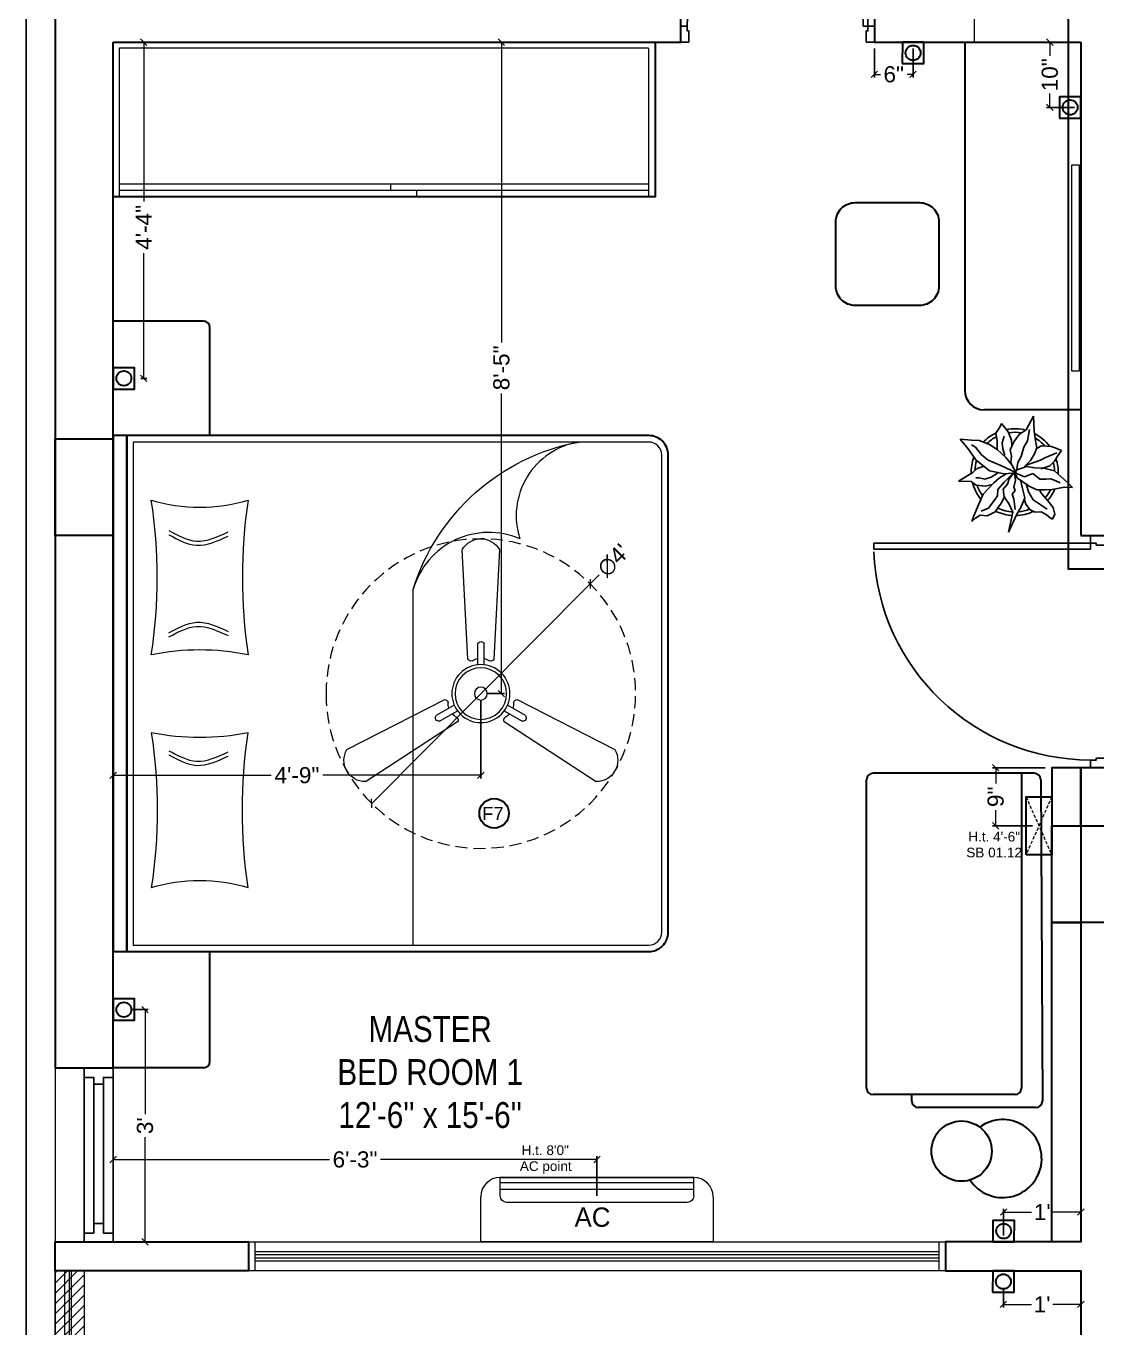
# Model space of a CAD drawing. Header units: millimetres. Extents: x 56222 to 3066687, y -650199 to -121287.
# Drawn here: x 130870.7 to 131036.7, y -182754 to -182552.2 of the extents above; entities that cross this region are included whole.
import ezdxf

# ---------------------------------------------------------------- set-up
doc = ezdxf.new("R2010")
doc.units = ezdxf.units.MM
doc.header["$MEASUREMENT"] = 0
doc.header["$PDMODE"] = 35
for name, pattern in [('ACAD_ISO02W100', [15, 12, -3]), ('DASHED', [0.75, 0.5, -0.25]), ('DASHED2', [0.375, 0.25, -0.125])]:
    doc.linetypes.add(name, pattern=pattern)
doc.layers.get('Defpoints').update_dxf_attribs({"color": 220})
doc.layers.add('AR DOOR', color=40, linetype='Continuous')
doc.layers.add('AR ELE-5', color=134, linetype='Continuous')
for name, color, linetype, lineweight in [('COLUMN', 1, 'Continuous', 30), ('dim05', 1, 'Continuous', 13), ('el', 7, 'Continuous', 20), ('ELEC-wires', 1, 'DASHED2', 13), ('Electrical', 84, 'Continuous', 30), ('ELEVATION ( SPIRAL STAIR )', 250, 'Continuous', 9), ('FIRST FLOOR', 7, 'Continuous', 9), ('FIRST FLOOR ( DW_RAIL )', 7, 'Continuous', 9), ('FIRST FLOOR ( TEXT )', 7, 'Continuous', 9), ('FIRST FLOOR_( D - W & RAILING )', 251, 'Continuous', 9), ('FIRST FLOOR_( PLine )_', 251, 'Continuous', 30), ('FURNITURE', 32, 'Continuous', 9), ('Text', 7, 'Continuous', 15), ('wall', 7, 'Continuous', 30), ('XX~SLAB ( BEAM )~ ( DIM )', 7, 'Continuous', 9)]:
    doc.layers.add(name, color=color, linetype=linetype, lineweight=lineweight)
doc.layers.add('XX~SLAB ( PLINE )', color=251, linetype='Continuous', plot=False)
doc.styles.add('Arial', font='arial.ttf')
doc.styles.add('KATHA', font='swissc.ttf')
doc.styles.get("Standard").update_dxf_attribs({"font": 'arial.ttf', "height": 6})
doc.styles.add('TEXT', font='eurr____.ttf')
doc.dimstyles.new('ISO-25', dxfattribs={"dimtxt": 2.5, "dimasz": 1, "dimexe": 0.5, "dimexo": 1, "dimtad": 0, "dimdec": 1, "dimlunit": 4, "dimtxsty": 'Standard', "dimblk": 'OBLIQUE', "dimcen": 2.5, "dimclrd": 1, "dimclre": 1, "dimclrt": 5, "dimadec": 0, "dimazin": 0, "dimtfac": 1, "dimtdec": 1, "dimtmove": 0, "dimatfit": 3, "dimfxl": 1, "dimlwd": -1, "dimarcsym": 0})

# ---------------------------------------------------------------- blocks, each defined once
blk = doc.blocks.new('*U18')
for points in [[(0, 0), (0, 1120), (-30, 1120), (-30, 0)], [(40, 0), (0, 0), (0, -30), (-10, -30), (-10, -100), (40, -100)], [(-1160, 0), (-1120, 0), (-1120, -30), (-1110, -30), (-1110, -100), (-1160, -100)]]:
    blk.add_lwpolyline(points, close=True)
at = {"layer": 'AR ELE-5', "linetype": 'ByBlock', "ltscale": 15}
blk.add_arc((1.6, -0.7), 1121.6, 92.37301, 179.96526, dxfattribs=at)
blk = doc.blocks.new('ARPLS010')
at = {"linetype": 'ByBlock'}
for p, q in [((0.121, 0.605), (-0.013, 0.459)), ((0.179, 0.666), (0.121, 0.605)), ((0.174, 0.573), (0.179, 0.666)), ((-0.278, 0.467), (-0.295, 0.42)), ((-0.248, 0.54), (-0.278, 0.467)), ((-0.182, 0.493), (-0.248, 0.54)), ((-0.222, 0.484), (-0.164, 0.347)), ((-0.125, 0.459), (-0.182, 0.493)), ((-0.072, 0.404), (-0.125, 0.459)), ((-0.013, 0.459), (-0.044, 0.336)), ((0.091, 0.447), (0.125, 0.522)), ((0.2, 0.432), (0.174, 0.573)), ((0.484, 0.459), (0.409, 0.44)), ((0.542, 0.434), (0.484, 0.459)), ((-0.295, 0.42), (-0.302, 0.309)), ((-0.302, 0.309), (-0.276, 0.258)), ((-0.164, 0.347), (-0.139, 0.295)), ((-0.038, 0.302), (-0.072, 0.404)), ((-0.044, 0.336), (-0.049, 0.232)), ((0.077, 0.412), (0.091, 0.447)), ((0.082, 0.358), (0.077, 0.412)), ((0.08, 0.288), (0.082, 0.358)), ((0.203, 0.352), (0.2, 0.432)), ((0.204, 0.254), (0.203, 0.352)), ((0.252, 0.313), (0.216, 0.287)), ((0.33, 0.38), (0.252, 0.313)), ((0.409, 0.44), (0.33, 0.38)), ((0.425, 0.373), (0.356, 0.269)), ((0.459, 0.303), (0.485, 0.354)), ((0.459, 0.236), (0.459, 0.303)), ((0.485, 0.354), (0.533, 0.42)), ((0.533, 0.42), (0.542, 0.434)), ((-0.469, 0.226), (-0.643, 0.216)), ((-0.643, 0.216), (-0.485, 0.134)), ((-0.359, 0.148), (-0.49, 0.172)), ((-0.362, 0.24), (-0.469, 0.226)), ((-0.278, 0.254), (-0.362, 0.24)), ((-0.21, 0.227), (-0.278, 0.254)), ((-0.132, 0.18), (-0.21, 0.227)), ((-0.139, 0.295), (-0.08, 0.131)), ((-0.063, 0.111), (-0.132, 0.18)), ((-0.049, 0.232), (-0.065, 0.135)), ((0.015, 0.209), (0.08, 0.288)), ((0.056, 0.114), (0.015, 0.209)), ((0.068, 0.032), (0.16, 0.165)), ((0.227, 0.157), (0.132, 0.131)), ((0.16, 0.165), (0.204, 0.254)), ((0.318, 0.213), (0.227, 0.157)), ((0.356, 0.269), (0.318, 0.213)), ((0.368, 0.128), (0.432, 0.176)), ((0.432, 0.176), (0.459, 0.236)), ((-0.485, 0.134), (-0.433, 0.051)), ((-0.433, 0.051), (-0.349, -0.011)), ((-0.287, 0.106), (-0.359, 0.148)), ((-0.18, 0.073), (-0.287, 0.106)), ((-0.111, 0.036), (-0.18, 0.073)), ((-0.013, 0.022), (-0.111, 0.036)), ((-0.084, -0.034), (0.007, 0.018)), ((0.003, 0.011), (-0.076, -0.16)), ((-0.065, 0.135), (-0.024, 0.018)), ((-0.024, 0.018), (0.009, 0.005)), ((0.006, -0.002), (0.068, 0.032)), ((0.007, 0.018), (0.02, -0.121)), ((0.009, 0.005), (0.056, 0.114)), ((0.017, -0.002), (0.091, 0.009)), ((0.088, 0.065), (0.187, 0.091)), ((0.091, 0.009), (0.173, -0.011)), ((0.173, -0.011), (0.212, 0.004)), ((0.187, 0.091), (0.297, 0.116)), ((0.212, 0.004), (0.252, -0.03)), ((0.297, 0.116), (0.408, 0.071)), ((0.309, 0.109), (0.368, 0.128)), ((0.309, -0.01), (0.43, 0.006)), ((0.408, 0.071), (0.482, 0.024)), ((0.482, 0.024), (0.689, -0.072)), ((-0.464, -0.073), (-0.558, -0.152)), ((-0.366, -0.036), (-0.464, -0.073)), ((-0.336, -0.142), (-0.413, -0.121)), ((-0.306, -0.033), (-0.366, -0.036)), ((-0.349, -0.011), (-0.256, -0.05)), ((-0.269, -0.135), (-0.336, -0.142)), ((-0.193, -0.113), (-0.269, -0.135)), ((-0.259, -0.2), (-0.168, -0.1)), ((-0.256, -0.05), (-0.185, -0.038)), ((-0.185, -0.038), (-0.114, -0.046)), ((-0.168, -0.1), (-0.084, -0.034)), ((-0.114, -0.046), (-0.093, -0.036)), ((0.02, -0.121), (-0.017, -0.291)), ((0.01, -0.014), (0.017, -0.002)), ((0.078, -0.064), (0.01, -0.014)), ((0.016, -0.023), (0.116, -0.122)), ((0.07, -0.179), (0.018, -0.1)), ((0.138, -0.083), (0.078, -0.064)), ((0.116, -0.122), (0.201, -0.195)), ((0.197, -0.135), (0.138, -0.083)), ((0.283, -0.123), (0.197, -0.135)), ((0.252, -0.03), (0.309, -0.01)), ((0.277, -0.114), (0.357, -0.156)), ((0.37, -0.064), (0.283, -0.123)), ((0.462, -0.021), (0.37, -0.064)), ((0.689, -0.072), (0.462, -0.021)), ((-0.558, -0.152), (-0.517, -0.172)), ((-0.517, -0.172), (-0.447, -0.216)), ((-0.447, -0.216), (-0.363, -0.202)), ((-0.363, -0.202), (-0.263, -0.2)), ((-0.363, -0.408), (-0.318, -0.29)), ((-0.318, -0.29), (-0.259, -0.2)), ((-0.017, -0.291), (-0.141, -0.446)), ((-0.076, -0.16), (-0.138, -0.304)), ((0.059, -0.27), (0.005, -0.185)), ((0.08, -0.342), (0.059, -0.27)), ((0.121, -0.239), (0.07, -0.179)), ((0.184, -0.299), (0.121, -0.239)), ((0.141, -0.261), (0.16, -0.336)), ((0.252, -0.362), (0.184, -0.299)), ((0.201, -0.195), (0.272, -0.198)), ((0.272, -0.198), (0.311, -0.225)), ((0.311, -0.225), (0.415, -0.304)), ((0.357, -0.156), (0.455, -0.226)), ((0.455, -0.226), (0.503, -0.317)), ((-0.368, -0.496), (-0.363, -0.408)), ((-0.199, -0.38), (-0.287, -0.45)), ((-0.141, -0.446), (-0.269, -0.533)), ((-0.138, -0.304), (-0.199, -0.38)), ((-0.042, -0.432), (-0.071, -0.352)), ((0.002, -0.48), (-0.042, -0.432)), ((0.064, -0.446), (0.066, -0.407)), ((0.066, -0.407), (0.08, -0.342)), ((0.15, -0.445), (0.106, -0.5)), ((0.16, -0.336), (0.15, -0.445)), ((0.376, -0.416), (0.252, -0.362)), ((0.502, -0.472), (0.376, -0.416)), ((0.415, -0.304), (0.447, -0.388)), ((0.503, -0.317), (0.494, -0.398)), ((0.494, -0.398), (0.528, -0.452)), ((-0.382, -0.625), (-0.368, -0.496)), ((-0.269, -0.533), (-0.382, -0.625)), ((-0.287, -0.45), (-0.314, -0.498)), ((0.104, -0.646), (0.002, -0.48)), ((0.106, -0.5), (0.104, -0.646)), ((0.567, -0.494), (0.502, -0.472)), ((0.528, -0.452), (0.567, -0.494))]:
    blk.add_line(p, q, dxfattribs=at)
for radius, start, end in [(0.5, 87.2367, 107.9154), (0.458, 91.6596, 104.0784), (0.5, 49.0791, 67.0324), (0.5, 126.2799, 152.7042), (0.458, 130.7647, 148.9789), (0.458, 49.8461, 63.9764), (0.458, 5.0517, 21.9108), (0.5, 1.3782, 25.7565), (0.5, 164.9216, 191.0302), (0.458, 169.9629, 188.6517), (0.458, 334.5625, 357.1532), (0.5, 333.6991, 357.5577), (0.5, 205.1623, 226.3204), (0.458, 207.232, 224.0819), (0.458, 252.8522, 267.711), (0.5, 283.5324, 308.8712), (0.458, 289.266, 306.1107), (0.5, 249.553, 272.4234)]:
    blk.add_arc((0, 0), radius, start, end, dxfattribs=at)
blk = doc.blocks.new('_Oblique')
at = {"layer": 'wall', "color": 0, "lineweight": -2}
blk.add_line((-0.5, -0.5), (0.5, 0.5), dxfattribs=at)
blk = doc.blocks.new('*D218')
at = {"layer": 'Defpoints', "color": 0, "lineweight": 30, "transparency": 16777216}
for p in [(131002.16, -182554.68), (131008.16, -182554.68), (131008.16, -182559.68)]:
    blk.add_point(p, dxfattribs=at)
at = {"layer": 'dim05', "color": 1, "linetype": 'Continuous', "lineweight": -2, "transparency": 16777216}
for p, q in [((131002.16, -182555.68), (131002.16, -182560.18)), ((131008.16, -182555.68), (131008.16, -182560.18))]:
    blk.add_line(p, q, dxfattribs=at)
at = {"layer": 'dim05', "color": 1, "linetype": 'Continuous', "transparency": 16777216}
for p, q in [((131002.16, -182559.68), (131003.1, -182559.68)), ((131008.16, -182559.68), (131007.23, -182559.68))]:
    blk.add_line(p, q, dxfattribs=at)
at = {"layer": 'dim05', "color": 1, "transparency": 16777216, "rotation": 180}
blk.add_blockref('_Oblique', (131002.16, -182559.68), dxfattribs=at)
at = {"layer": 'dim05', "color": 1, "transparency": 16777216}
blk.add_blockref('_Oblique', (131008.16, -182559.68), dxfattribs=at)
at = {"layer": 'dim05', "color": 5, "lineweight": 25, "transparency": 16777216, "insert": (131005.16, -182559.68), "char_height": 2.5, "attachment_point": 5, "style": 'Arial'}
blk.add_mtext('6"', dxfattribs=at)
blk = doc.blocks.new('fan')
at = {"layer": 'Electrical', "lineweight": 15, "ltscale": 20}
for p, q in [((3300835.29, -509900.78), (3300836.47, -509923.43)), ((3300841.81, -509923.43), (3300842.99, -509900.78)), ((3300838.47, -509924.57), (3300838.47, -509920.25)), ((3300839.81, -509920.28), (3300839.81, -509924.57)), ((3300831.66, -509931.77), (3300811.45, -509942.07)), ((3300829.93, -509935.08), (3300833.64, -509932.93)), ((3300834.31, -509934.09), (3300830.57, -509936.25)), ((3300847.68, -509936.23), (3300843.97, -509934.09)), ((3300844.64, -509932.93), (3300848.38, -509935.09)), ((3300866.83, -509942.07), (3300846.62, -509931.77)), ((3300815.3, -509948.74), (3300834.33, -509936.39)), ((3300843.95, -509936.39), (3300862.98, -509948.74))]:
    blk.add_line(p, q, dxfattribs=at)
at = {"layer": 'Electrical', "linetype": 'DASHED', "lineweight": 15, "ltscale": 5}
blk.add_circle((3300839.14, -509930.53), 32, dxfattribs=at)
at = {"layer": 'Electrical', "lineweight": 15, "ltscale": 20}
for centre, major_axis, start_param, end_param in [((3300839.14, -509902.94), (3.12, 3.12), -0.272136, 1.842967), ((3300839.13, -509920.5), (0.501, 0.501), -0.465536, 1.983618), ((3300837.1, -509923.08), (0.51, 0.51), 2.863014, 4.257784), ((3300839.14, -509926.42), (2.27, -2.27), 2.565057, 2.951308), ((3300839.14, -509926.42), (2.27, 2.27), 0.19032, 0.57657), ((3300841.18, -509923.08), (0.51, -0.51), 5.167028, 6.561799), ((3300839.14, -509930.53), (4.24, -4.24), 3.14161, 9.424795), ((3300839.14, -509930.53), (3.77, -3.77), 1.749190548672175e-05, 6.283202799085073), ((3300839.14, -509930.53), (0.943, 0.943), 1.570814, 7.853999), ((3300831.67, -509932.49), (0.51, -0.51), 0.978238, 2.373008), ((3300835.59, -509932.58), (2.27, -2.27), 3.855511, 4.241762), ((3300842.69, -509932.58), (2.27, 2.27), 5.183051, 5.569301), ((3300846.61, -509932.49), (0.51, -0.51), 2.339416, 3.734186), ((3300830.46, -509935.55), (0.501, -0.501), 3.199655, 5.648809), ((3300835.59, -509932.58), (2.27, -2.27), 4.659452, 5.045703), ((3300833.71, -509936.02), (0.51, 0.51), -1.325776, 0.068994), ((3300844.57, -509936.02), (0.51, -0.51), 3.072633, 4.467404), ((3300842.69, -509932.58), (2.27, 2.27), 4.37911, 4.765361), ((3300847.83, -509935.54), (0.501, 0.501), 3.723254, 6.172408), ((3300815.25, -509944.32), (3.12, -3.12), 3.393055, 5.508159), ((3300863.03, -509944.32), (3.12, -3.12), 5.48745, 7.602554)]:
    blk.add_ellipse(centre, major_axis=major_axis, ratio=1, start_param=start_param, end_param=end_param, dxfattribs=at)
blk = doc.blocks.new('6616')
at = {"color": 242, "linetype": 'DASHED', "true_color": 0xcd2027}
for p, q in [((386784.79, -36915.77), (386775.78, -36911.78)), ((386784.79, -36911.78), (386775.78, -36915.77))]:
    blk.add_line(p, q, dxfattribs=at)
at = {"layer": 'ELEC-wires', "color": 5, "linetype": 'ByBlock', "lineweight": 30, "ltscale": 4}
blk.add_lwpolyline([(386775.78, -36911.78), (386784.79, -36911.78), (386784.79, -36915.77), (386775.78, -36915.77)], close=True, dxfattribs=at)
blk = doc.blocks.new('*D189')
at = {"layer": 'Defpoints', "color": 0, "lineweight": 30, "transparency": 16777216}
for p in [(131020.97, -182667.18), (131029.66, -182667.18), (131027.67, -182676.18)]:
    blk.add_point(p, dxfattribs=at)
at = {"layer": 'dim05', "color": 1, "linetype": 'Continuous', "lineweight": -2, "transparency": 16777216}
for p, q in [((131028.66, -182667.18), (131020.47, -182667.18)), ((131026.67, -182676.18), (131020.47, -182676.18))]:
    blk.add_line(p, q, dxfattribs=at)
at = {"layer": 'dim05', "color": 1, "linetype": 'Continuous', "transparency": 16777216}
for p, q in [((131020.97, -182667.18), (131020.97, -182669.62)), ((131020.97, -182676.18), (131020.97, -182673.74))]:
    blk.add_line(p, q, dxfattribs=at)
at = {"layer": 'dim05', "color": 1, "transparency": 16777216}
for p, rotation in [((131020.97, -182667.18), 90), ((131020.97, -182676.18), 270)]:
    blk.add_blockref('_Oblique', p, dxfattribs=dict(at, rotation=rotation))
at = {"layer": 'dim05', "color": 5, "lineweight": 25, "transparency": 16777216, "insert": (131020.97, -182671.68), "char_height": 2.5, "attachment_point": 5, "rotation": 90, "style": 'Arial'}
blk.add_mtext('9"', dxfattribs=at)
blk = doc.blocks.new('*D194')
at = {"layer": 'Defpoints', "color": 0, "lineweight": 30, "transparency": 16777216}
for p in [(131022.19, -182736.06), (131022.19, -182740.68), (131034.16, -182740.68)]:
    blk.add_point(p, dxfattribs=at)
at = {"layer": 'dim05', "color": 1, "linetype": 'Continuous', "lineweight": -2, "transparency": 16777216}
for p, q in [((131022.19, -182739.68), (131022.19, -182735.56)), ((131034.16, -182739.68), (131034.16, -182735.56))]:
    blk.add_line(p, q, dxfattribs=at)
at = {"layer": 'dim05', "color": 1, "linetype": 'Continuous', "transparency": 16777216}
for p, q in [((131022.19, -182736.06), (131026.52, -182736.06)), ((131034.16, -182736.06), (131029.83, -182736.06))]:
    blk.add_line(p, q, dxfattribs=at)
at = {"layer": 'dim05', "color": 1, "transparency": 16777216, "rotation": 180}
blk.add_blockref('_Oblique', (131022.19, -182736.06), dxfattribs=at)
at = {"layer": 'dim05', "color": 1, "transparency": 16777216}
blk.add_blockref('_Oblique', (131034.16, -182736.06), dxfattribs=at)
at = {"layer": 'dim05', "color": 5, "lineweight": 25, "transparency": 16777216, "insert": (131028.18, -182736.06), "char_height": 2.5, "attachment_point": 5, "style": 'Arial'}
blk.add_mtext("1'", dxfattribs=at)
blk = doc.blocks.new('*D195')
at = {"layer": 'Defpoints', "color": 0, "lineweight": 30, "transparency": 16777216}
for p in [(131022.16, -182746.84), (131034.16, -182747.31), (131034.16, -182750.38)]:
    blk.add_point(p, dxfattribs=at)
at = {"layer": 'dim05', "color": 1, "linetype": 'Continuous', "lineweight": -2, "transparency": 16777216}
for p, q in [((131022.16, -182747.84), (131022.16, -182750.88)), ((131034.16, -182748.31), (131034.16, -182750.88))]:
    blk.add_line(p, q, dxfattribs=at)
at = {"layer": 'dim05', "color": 1, "linetype": 'Continuous', "transparency": 16777216}
for p, q in [((131022.16, -182750.38), (131026.5, -182750.38)), ((131034.16, -182750.38), (131029.82, -182750.38))]:
    blk.add_line(p, q, dxfattribs=at)
at = {"layer": 'dim05', "color": 1, "transparency": 16777216, "rotation": 180}
blk.add_blockref('_Oblique', (131022.16, -182750.38), dxfattribs=at)
at = {"layer": 'dim05', "color": 1, "transparency": 16777216}
blk.add_blockref('_Oblique', (131034.16, -182750.38), dxfattribs=at)
at = {"layer": 'dim05', "color": 5, "lineweight": 25, "transparency": 16777216, "insert": (131028.16, -182750.38), "char_height": 2.5, "attachment_point": 5, "style": 'Arial'}
blk.add_mtext("1'", dxfattribs=at)
blk = doc.blocks.new('*D196')
at = {"layer": 'Defpoints', "color": 0, "lineweight": 30, "transparency": 16777216}
for p in [(130885.83, -182704.68), (130885.83, -182740.68), (130889.11, -182740.68)]:
    blk.add_point(p, dxfattribs=at)
at = {"layer": 'dim05', "color": 1, "linetype": 'Continuous', "lineweight": -2, "transparency": 16777216}
for p, q in [((130886.83, -182704.68), (130889.61, -182704.68)), ((130886.83, -182740.68), (130889.61, -182740.68))]:
    blk.add_line(p, q, dxfattribs=at)
at = {"layer": 'dim05', "color": 1, "linetype": 'Continuous', "transparency": 16777216}
for p, q in [((130889.11, -182704.68), (130889.11, -182720.91)), ((130889.11, -182740.68), (130889.11, -182724.46))]:
    blk.add_line(p, q, dxfattribs=at)
at = {"layer": 'dim05', "color": 1, "transparency": 16777216}
for p, rotation in [((130889.11, -182704.68), 90), ((130889.11, -182740.68), 270)]:
    blk.add_blockref('_Oblique', p, dxfattribs=dict(at, rotation=rotation))
at = {"layer": 'dim05', "color": 5, "lineweight": 25, "transparency": 16777216, "insert": (130889.11, -182722.68), "char_height": 2.5, "attachment_point": 5, "rotation": 90, "style": 'Arial'}
blk.add_mtext("3'", dxfattribs=at)
blk = doc.blocks.new('*D197')
at = {"layer": 'Defpoints', "color": 0, "lineweight": 30, "transparency": 16777216}
for p in [(130887.48, -182554.68), (130888.91, -182554.68), (130887.48, -182606.81)]:
    blk.add_point(p, dxfattribs=at)
at = {"layer": 'dim05', "color": 1, "linetype": 'Continuous', "lineweight": -2, "transparency": 16777216}
for p, q in [((130888.48, -182554.68), (130889.41, -182554.68)), ((130888.48, -182606.81), (130889.41, -182606.81))]:
    blk.add_line(p, q, dxfattribs=at)
at = {"layer": 'dim05', "color": 1, "linetype": 'Continuous', "transparency": 16777216}
for p, q in [((130888.91, -182554.68), (130888.91, -182579.39)), ((130888.91, -182606.81), (130888.91, -182587.39))]:
    blk.add_line(p, q, dxfattribs=at)
at = {"layer": 'dim05', "color": 1, "transparency": 16777216}
for p, rotation in [((130888.91, -182554.68), 90), ((130888.91, -182606.81), 270)]:
    blk.add_blockref('_Oblique', p, dxfattribs=dict(at, rotation=rotation))
at = {"layer": 'dim05', "color": 5, "lineweight": 25, "transparency": 16777216, "insert": (130888.91, -182583.39), "char_height": 2.5, "attachment_point": 5, "rotation": 90, "style": 'Arial'}
blk.add_mtext('4\'-4"', dxfattribs=at)
blk = doc.blocks.new('*D198')
at = {"layer": 'Defpoints', "color": 0, "lineweight": 30, "transparency": 16777216}
for p in [(131033.96, -182554.68), (131029.36, -182564.79), (131034.16, -182564.79)]:
    blk.add_point(p, dxfattribs=at)
at = {"layer": 'dim05', "color": 1, "linetype": 'Continuous', "lineweight": -2, "transparency": 16777216}
for p, q in [((131032.96, -182554.68), (131028.86, -182554.68)), ((131033.16, -182564.79), (131028.86, -182564.79))]:
    blk.add_line(p, q, dxfattribs=at)
at = {"layer": 'dim05', "color": 1, "linetype": 'Continuous', "transparency": 16777216}
for p, q in [((131029.36, -182554.68), (131029.36, -182556.82)), ((131029.36, -182564.79), (131029.36, -182562.65))]:
    blk.add_line(p, q, dxfattribs=at)
at = {"layer": 'dim05', "color": 1, "transparency": 16777216}
for p, rotation in [((131029.36, -182554.68), 90), ((131029.36, -182564.79), 270)]:
    blk.add_blockref('_Oblique', p, dxfattribs=dict(at, rotation=rotation))
at = {"layer": 'dim05', "color": 5, "lineweight": 25, "transparency": 16777216, "insert": (131029.36, -182559.74), "char_height": 2.5, "attachment_point": 5, "rotation": 90, "style": 'Arial'}
blk.add_mtext('10"', dxfattribs=at)
blk = doc.blocks.new('*D203')
at = {"layer": 'Defpoints', "color": 0, "lineweight": 30, "transparency": 16777216}
for p in [(130941.16, -182655.68), (130884.16, -182657.67), (130941.16, -182668.35)]:
    blk.add_point(p, dxfattribs=at)
at = {"layer": 'dim05', "color": 1, "linetype": 'Continuous', "lineweight": -2, "transparency": 16777216}
for p, q in [((130941.16, -182656.68), (130941.16, -182668.85)), ((130884.16, -182658.67), (130884.16, -182668.85))]:
    blk.add_line(p, q, dxfattribs=at)
at = {"layer": 'dim05', "color": 1, "linetype": 'Continuous', "transparency": 16777216}
for p, q in [((130884.16, -182668.35), (130908.67, -182668.35)), ((130941.16, -182668.35), (130916.66, -182668.35))]:
    blk.add_line(p, q, dxfattribs=at)
at = {"layer": 'dim05', "color": 1, "transparency": 16777216, "rotation": 180}
blk.add_blockref('_Oblique', (130884.16, -182668.35), dxfattribs=at)
at = {"layer": 'dim05', "color": 1, "transparency": 16777216}
blk.add_blockref('_Oblique', (130941.16, -182668.35), dxfattribs=at)
at = {"layer": 'dim05', "color": 5, "lineweight": 25, "transparency": 16777216, "insert": (130912.66, -182668.35), "char_height": 2.5, "attachment_point": 5, "style": 'Arial'}
blk.add_mtext('4\'-9"', dxfattribs=at)
blk = doc.blocks.new('*D204')
at = {"layer": 'Defpoints', "color": 0, "lineweight": 30, "transparency": 16777216}
for p in [(130941.16, -182554.68), (130944.35, -182554.68), (130941.16, -182655.68)]:
    blk.add_point(p, dxfattribs=at)
at = {"layer": 'dim05', "color": 1, "linetype": 'Continuous', "lineweight": -2, "transparency": 16777216}
for p, q in [((130942.16, -182554.68), (130944.85, -182554.68)), ((130942.16, -182655.68), (130944.85, -182655.68))]:
    blk.add_line(p, q, dxfattribs=at)
at = {"layer": 'dim05', "color": 1, "linetype": 'Continuous', "transparency": 16777216}
for p, q in [((130944.35, -182554.68), (130944.35, -182601.23)), ((130944.35, -182655.68), (130944.35, -182609.13))]:
    blk.add_line(p, q, dxfattribs=at)
at = {"layer": 'dim05', "color": 1, "transparency": 16777216}
for p, rotation in [((130944.35, -182554.68), 90), ((130944.35, -182655.68), 270)]:
    blk.add_blockref('_Oblique', p, dxfattribs=dict(at, rotation=rotation))
at = {"layer": 'dim05', "color": 5, "lineweight": 25, "transparency": 16777216, "insert": (130944.35, -182605.18), "char_height": 2.5, "attachment_point": 5, "rotation": 90, "style": 'Arial'}
blk.add_mtext('8\'-5"', dxfattribs=at)
blk = doc.blocks.new('*D210')
at = {"layer": 'Defpoints', "color": 0, "lineweight": 30, "transparency": 16777216}
for p in [(130958.09, -182638.67), (130924.24, -182672.7)]:
    blk.add_point(p, dxfattribs=at)
at = {"layer": 'dim05', "color": 1, "linetype": 'Continuous', "transparency": 16777216}
for p in [(130959.5, -182637.25), (130924.24, -182672.7)]:
    blk.add_line(p, (130958.09, -182638.67), dxfattribs=at)
at = {"layer": 'dim05', "color": 1, "transparency": 16777216}
for p, rotation in [((130958.09, -182638.67), 225.1572873097192), ((130924.24, -182672.7), 45.1572873097192)]:
    blk.add_blockref('_Oblique', p, dxfattribs=dict(at, rotation=rotation))
at = {"layer": 'dim05', "color": 5, "lineweight": 25, "transparency": 16777216, "insert": (130961.71, -182635.03), "char_height": 2.5, "attachment_point": 5, "rotation": 45.1573, "style": 'Arial'}
blk.add_mtext("∅4'", dxfattribs=at)
blk = doc.blocks.new('ac paln')
at = {"layer": 'Electrical', "lineweight": 15}
for p, q in [((389238.69, -37646.36), (389238.69, -37610.34)), ((389238.69, -37610.34), (389245.67, -37610.34)), ((389244.81, -37642.35), (389244.81, -37614.35)), ((389245.81, -37613.35), (389248.68, -37613.35)), ((389246.82, -37643.35), (389246.82, -37613.35)), ((389247.82, -37643.35), (389247.82, -37613.35)), ((389248.68, -37613.35), (389248.68, -37643.35)), ((389248.68, -37643.35), (389248.68, -37613.35)), ((389245.81, -37643.35), (389248.68, -37643.35)), ((389248.68, -37643.35), (389248.68, -37643.35)), ((389245.67, -37646.36), (389238.69, -37646.36))]:
    blk.add_line(p, q, dxfattribs=at)
for centre, start, end in [((389245.67, -37613.35), 0, 90), ((389245.67, -37643.35), 270, 0)]:
    blk.add_arc(centre, 3.01, start, end, dxfattribs=at)
at = {"layer": 'Electrical', "lineweight": 15, "extrusion": (0, 0, -1)}
for centre, start_param, end_param in [((389245.81, -37614.35), -0.785398, 0.785398), ((389245.81, -37642.35), 3.926991, 5.497787)]:
    blk.add_ellipse(centre, major_axis=(-0.71, 0.71), ratio=1, start_param=start_param, end_param=end_param, dxfattribs=at)
at = {"layer": 'Text', "style": 'TEXT'}
blk.add_text('AC', height=3, rotation=270, dxfattribs=at).set_placement((389241.02, -37624.87))
blk = doc.blocks.new('*D216')
at = {"layer": 'Defpoints', "color": 0, "lineweight": 30, "transparency": 16777216}
for p in [(130959.16, -182727.92), (130884.16, -182733.25), (130959.16, -182734.56)]:
    blk.add_point(p, dxfattribs=at)
at = {"layer": 'dim05', "color": 1, "linetype": 'Continuous', "lineweight": -2, "transparency": 16777216}
for p, q in [((130884.16, -182732.25), (130884.16, -182727.42)), ((130959.16, -182733.56), (130959.16, -182727.42))]:
    blk.add_line(p, q, dxfattribs=at)
at = {"layer": 'dim05', "color": 1, "linetype": 'Continuous', "transparency": 16777216}
for p, q in [((130884.16, -182727.92), (130917.71, -182727.92)), ((130959.16, -182727.92), (130925.62, -182727.92))]:
    blk.add_line(p, q, dxfattribs=at)
at = {"layer": 'dim05', "color": 1, "transparency": 16777216, "rotation": 180}
blk.add_blockref('_Oblique', (130884.16, -182727.92), dxfattribs=at)
at = {"layer": 'dim05', "color": 1, "transparency": 16777216}
blk.add_blockref('_Oblique', (130959.16, -182727.92), dxfattribs=at)
at = {"layer": 'dim05', "color": 5, "lineweight": 25, "transparency": 16777216, "insert": (130921.66, -182727.92), "char_height": 2.5, "attachment_point": 5, "style": 'Arial'}
blk.add_mtext('6\'-3"', dxfattribs=at)

msp = doc.modelspace()

# ---------------------------------------------------------------- hatches: boundary and pattern name
at = {"layer": 'FIRST FLOOR'}
h = msp.add_hatch(dxfattribs=at)
h.set_pattern_fill('ANSI31', color=251, scale=9, style=0)
h.set_pattern_definition([(45, (130875.164, -182766.1839), (-0.795495, 0.795495), [])])
h.paths.add_polyline_path([(130879.664, -182805.184), (130875.164, -182805.184), (130875.164, -182745.184), (130879.664, -182745.184)])

# ---------------------------------------------------------------- linework, layer by layer
at = {"layer": 'COLUMN'}
for points in [[(130875.164, -182616.184), (130884.164, -182616.184), (130884.164, -182631.184), (130875.164, -182631.184)], [(131029.664, -182676.184), (131038.664, -182676.184), (131038.664, -182691.184), (131029.664, -182691.184)]]:
    msp.add_lwpolyline(points, close=True, dxfattribs=at)
at = {"layer": 'ELEVATION ( SPIRAL STAIR )', "color": 5}
msp.add_lwpolyline([(131032.763, -182573.725), (131033.914, -182573.725), (131033.914, -182605.684), (131032.763, -182605.684)], close=True, dxfattribs=at)
at = {"layer": 'FIRST FLOOR'}
for p, q in [((130875.164, -182470.684), (130875.164, -182781.184)), ((130972.164, -182554.684), (130972.164, -182550.184)), ((131017.664, -182554.684), (131017.664, -182550.184)), ((130884.164, -182740.684), (130884.164, -182554.684)), ((130884.164, -182554.684), (130972.164, -182554.684)), ((131002.164, -182554.684), (131034.164, -182554.684)), ((131034.164, -182554.684), (131034.164, -182631.184)), ((131034.164, -182631.184), (131134.664, -182631.184)), ((131034.164, -182740.684), (131034.164, -182691.184)), ((131038.664, -182691.184), (131034.164, -182691.184)), ((130875.164, -182713.684), (130884.164, -182713.684)), ((130905.164, -182740.684), (130884.164, -182740.684)), ((130905.164, -182740.684), (130905.164, -182745.184)), ((131034.164, -182740.684), (131013.164, -182740.684)), ((131013.164, -182740.684), (131013.164, -182745.184)), ((131034.164, -182745.184), (130875.164, -182745.184)), ((131034.164, -182805.184), (131034.164, -182745.184))]:
    msp.add_line(p, q, dxfattribs=at)
at = {"layer": 'FIRST FLOOR', "ltscale": 0.7}
msp.add_lwpolyline([(131034.164, -182781.184), (131034.164, -182817.184), (130870.664, -182817.184), (130870.664, -182470.684), (130875.164, -182470.684)], dxfattribs=at)
at = {"layer": 'FIRST FLOOR'}
msp.add_lwpolyline([(130879.664, -182805.184), (130875.164, -182805.184), (130875.164, -182745.184), (130879.664, -182745.184)], close=True, dxfattribs=at)
at = {"layer": 'FIRST FLOOR', "color": 1, "linetype": 'ACAD_ISO02W100', "ltscale": 0.7}
msp.add_lwpolyline([(131034.164, -182805.184), (130875.164, -182805.184), (130875.164, -182745.184)], dxfattribs=at)
at = {"layer": 'FIRST FLOOR ( DW_RAIL )'}
for points in [[(130906.164, -182745.184), (130906.164, -182740.684)], [(131012.164, -182740.684), (131012.164, -182745.184)]]:
    msp.add_lwpolyline(points, dxfattribs=at)
for points in [[(130906.164, -182742.184), (131012.164, -182742.184), (131012.164, -182742.684), (130906.164, -182742.684)], [(130906.164, -182743.184), (131012.164, -182743.184), (131012.164, -182743.684), (130906.164, -182743.684)]]:
    msp.add_lwpolyline(points, close=True, dxfattribs=at)
at = {"layer": 'FIRST FLOOR_( D - W & RAILING )', "color": 32}
msp.add_lwpolyline([(130876.664, -182745.184), (130877.664, -182745.184), (130877.664, -182805.184), (130876.664, -182805.184), (130876.664, -182745.184), (130877.364, -182745.184), (130877.364, -182805.184), (130876.664, -182805.184)], close=True, dxfattribs=at)
at = {"layer": 'FIRST FLOOR_( PLine )_'}
for p, q in [((131002.164, -182550.184), (131002.164, -182554.684)), ((131002.164, -182554.684), (131034.164, -182554.684)), ((131034.164, -182554.684), (131034.164, -182631.184)), ((131034.164, -182631.184), (131134.664, -182631.184))]:
    msp.add_line(p, q, dxfattribs=at)
for points in [[(130884.164, -182554.684), (130972.164, -182554.684), (130972.164, -182550.184), (130875.164, -182550.184), (130875.164, -182554.684)], [(130875.164, -182554.684), (130875.164, -182713.684), (130884.164, -182713.684), (130884.164, -182554.684)]]:
    msp.add_lwpolyline(points, dxfattribs=at)
for points in [[(131038.664, -182667.184), (131034.164, -182667.184), (131034.164, -182740.684), (131013.164, -182740.684), (131013.164, -182745.184), (131034.164, -182745.184), (131034.164, -182805.184), (131038.664, -182805.184)], [(130884.164, -182740.684), (130905.164, -182740.684), (130905.164, -182745.184), (130875.164, -182745.184), (130875.164, -182740.684), (130875.164, -182740.684), (130875.164, -182740.684), (130884.164, -182740.684)]]:
    msp.add_lwpolyline(points, close=True, dxfattribs=at)
at = {"layer": 'FURNITURE', "lineweight": 30}
for p, q in [((131016.164, -182554.684), (131016.164, -182608.684)), ((130898.164, -182597.935), (130884.164, -182597.935)), ((130899.164, -182615.684), (130899.164, -182598.935)), ((131034.164, -182611.684), (131019.164, -182611.684)), ((131020.966, -182668.035), (131001.966, -182668.035)), ((131026.951, -182668.035), (131003.828, -182668.035)), ((131024.966, -182668.035), (131024.966, -182716.86)), ((131000.966, -182716.86), (131000.966, -182669.035)), ((131027.951, -182669.035), (131028.216, -182718.86)), ((130899.164, -182712.684), (130899.164, -182695.684)), ((130898.164, -182713.684), (130884.164, -182713.684)), ((131023.966, -182717.86), (131001.966, -182717.86)), ((131007.966, -182718.86), (131007.966, -182717.86)), ((131027.216, -182719.86), (131008.966, -182719.86))]:
    msp.add_line(p, q, dxfattribs=at)
at = {"layer": 'FURNITURE'}
for p, q in [((130885.164, -182555.588), (130967.164, -182555.588)), ((130885.164, -182578.588), (130885.164, -182555.588)), ((130967.164, -182555.684), (130967.164, -182578.684)), ((130967.164, -182576.684), (130885.164, -182576.684)), ((130967.164, -182577.684), (130885.164, -182577.684)), ((130927.164, -182576.684), (130927.164, -182577.684)), ((130931.164, -182577.684), (130931.164, -182578.684)), ((130930.69, -182694.684), (130930.69, -182639.491))]:
    msp.add_line(p, q, dxfattribs=at)
at = {"layer": 'FURNITURE', "lineweight": 30}
for points in [[(130884.164, -182554.684), (130968.164, -182554.684), (130968.164, -182578.684), (130884.164, -182578.684)], [(130886.263, -182695.684), (130886.263, -182615.684), (130884.164, -182615.684), (130884.164, -182695.684)], [(131034.164, -182667.184), (131029.664, -182667.184), (131029.664, -182676.184), (131034.164, -182676.184)], [(131029.664, -182691.184), (131034.164, -182691.184), (131034.164, -182740.684), (131029.664, -182740.684)]]:
    msp.add_lwpolyline(points, close=True, dxfattribs=at)
for points in [[(130999.188, -182579.555), (131009.157, -182579.555, -0.4142136), (131012.157, -182582.555), (131012.157, -182592.511, -0.4142136), (131009.157, -182595.511), (130999.188, -182595.511, -0.4142136), (130996.188, -182592.511), (130996.188, -182582.555, -0.4142136)], [(130970.194, -182692.684), (130970.194, -182618.684, 0.4142136), (130967.194, -182615.684), (130886.263, -182615.684), (130886.263, -182695.684), (130967.194, -182695.684, 0.4142136)]]:
    msp.add_lwpolyline(points, format="xyb", close=True, dxfattribs=at)
at = {"layer": 'FURNITURE'}
for points in [[(130969.194, -182692.684), (130969.194, -182618.684, 0.4142136), (130967.194, -182616.684), (130887.263, -182616.684), (130887.263, -182694.684), (130967.194, -182694.684, 0.4142136)], [(130947.211, -182631.695, 0.4510747), (130930.69, -182639.491, -0.2776575), (130956.332, -182616.684, 0.4593765), (130947.211, -182631.695)]]:
    msp.add_lwpolyline(points, format="xyb", close=True, dxfattribs=at)
at = {"layer": 'FURNITURE', "elevation": -0.005}
for points in [[(130905.084, -182649.675, 0.1005861), (130890.084, -182649.675, 0.0757258), (130890.084, -182625.675, 0.1489672), (130905.084, -182625.675, 0.0741156)], [(130905.084, -182661.756, -0.1005861), (130890.084, -182661.756, -0.0757258), (130890.084, -182685.756, -0.1489672), (130905.084, -182685.756, -0.0741156)]]:
    msp.add_lwpolyline(points, format="xyb", close=True, dxfattribs=at)
at = {"layer": 'FURNITURE', "color": 1, "lineweight": 30, "ltscale": 4}
msp.add_circle((130943.223, -182674.246), 2.291, dxfattribs=at)
at = {"layer": 'FURNITURE', "lineweight": 30}
msp.add_circle((131015.679, -182726.622), 4.675, dxfattribs=at)
for centre, radius, start, end in [((130898.164, -182598.935), 1, 0, 90), ((131019.164, -182608.684), 3, 180, 270), ((131001.966, -182669.035), 1, 90, 180), ((131026.951, -182669.035), 1, 0, 90), ((130898.164, -182712.684), 1, 270, 0), ((131001.966, -182716.86), 1, 180, 270), ((131023.966, -182716.86), 1, 270, 0), ((131008.966, -182718.86), 1, 180, 270), ((131027.216, -182718.86), 1, 270, 0), ((131022.05, -182727.78), 6.047, 213.37399, 126.01662)]:
    msp.add_arc(centre, radius, start, end, dxfattribs=at)
at = {"layer": 'FURNITURE'}
for points in [[(130892.822, -182630.417, -0.005), (130894.239, -182631.189, -0.005), (130897.233, -182632.819, -0.005), (130900.35, -182631.379, -0.005), (130901.991, -182630.62, -0.005)], [(130892.822, -182631.061, -0.005), (130894.239, -182631.833, -0.005), (130897.233, -182633.464, -0.005), (130900.35, -182632.024, -0.005), (130901.991, -182631.265, -0.005)], [(130892.822, -182646.252, -0.005), (130894.239, -182645.48, -0.005), (130897.233, -182643.85, -0.005), (130900.35, -182645.29, -0.005), (130901.991, -182646.049, -0.005)], [(130892.822, -182646.897, -0.005), (130894.239, -182646.125, -0.005), (130897.233, -182644.494, -0.005), (130900.35, -182645.935, -0.005), (130901.991, -182646.694, -0.005)], [(130892.822, -182664.534, -0.005), (130894.239, -182665.306, -0.005), (130897.233, -182666.936, -0.005), (130900.35, -182665.496, -0.005), (130901.991, -182664.737, -0.005)], [(130892.822, -182665.178, -0.005), (130894.239, -182665.95, -0.005), (130897.233, -182667.581, -0.005), (130900.35, -182666.14, -0.005), (130901.991, -182665.382, -0.005)]]:
    msp.add_open_spline(points, degree=3, knots=[0, 0, 0, 0, 4.5779171, 9.671137, 9.671137, 9.671137, 9.671137], dxfattribs=at)
at = {"layer": 'XX~SLAB ( BEAM )~ ( DIM )', "lineweight": 30}
msp.add_lwpolyline([(131032.246, -182547.599), (131140.339, -182547.599), (131140.339, -182636.367), (131032.246, -182636.367)], close=True, dxfattribs=at)
at = {"layer": 'XX~SLAB ( BEAM )~ ( DIM )', "color": 6, "lineweight": 30}
for points in [[(131006.487, -182557.994), (131009.806, -182557.994), (131009.823, -182554.684), (131006.505, -182554.684)], [(131030.837, -182566.45), (131034.155, -182566.45), (131034.173, -182563.139), (131030.854, -182563.139)], [(130884.155, -182608.464), (130887.474, -182608.464), (130887.491, -182605.154), (130884.173, -182605.154)], [(130884.155, -182706.339), (130887.474, -182706.339), (130887.491, -182703.029), (130884.173, -182703.029)], [(131020.529, -182740.684), (131023.848, -182740.684), (131023.865, -182737.374), (131020.546, -182737.374)], [(131020.487, -182748.494), (131023.806, -182748.494), (131023.823, -182745.184), (131020.505, -182745.184)]]:
    msp.add_lwpolyline(points, close=True, dxfattribs=at)
at = {"layer": 'XX~SLAB ( BEAM )~ ( DIM )'}
msp.add_lwpolyline([(130905.164, -182740.684), (131013.164, -182740.684), (131013.164, -182745.184), (130905.164, -182745.184)], close=True, dxfattribs=at)
at = {"layer": 'XX~SLAB ( BEAM )~ ( DIM )', "color": 6, "lineweight": 30}
for centre in [(131008.16, -182556.339), (131032.509, -182564.794), (130885.828, -182606.809), (130885.828, -182704.684), (131022.201, -182739.029), (131022.16, -182746.839)]:
    msp.add_circle(centre, 1.155, dxfattribs=at)
at = {"layer": 'XX~SLAB ( PLINE )'}
for points in [[(130870.664, -182470.684), (131275.664, -182470.684), (131275.664, -182781.184), (131266.664, -182781.184), (131246.859, -182781.184), (131206.522, -182781.184), (131181.164, -182781.184), (131038.664, -182781.184), (131038.664, -182817.184), (130870.664, -182817.184)], [(130879.664, -182713.684), (130879.664, -182715.184), (130881.164, -182715.184), (130881.164, -182716.215), (130882.664, -182716.215), (130882.664, -182737.837), (130881.164, -182737.837), (130881.164, -182739.337), (130879.664, -182739.337), (130879.664, -182740.684), (130884.164, -182740.684), (130884.164, -182739.337), (130882.664, -182739.337), (130882.664, -182737.837), (130881.164, -182737.837), (130881.164, -182716.215), (130882.664, -182716.215), (130882.664, -182715.184), (130884.164, -182715.184), (130884.164, -182713.684), (130879.664, -182713.684), (130879.664, -182740.684), (130884.164, -182740.684), (130884.164, -182713.684)]]:
    msp.add_lwpolyline(points, close=True, dxfattribs=at)

# ---------------------------------------------------------------- block references
at = {"xscale": 13.47973786482115, "yscale": 13.47973786482115, "zscale": 13.47973786482115, "rotation": 270.106449045987}
msp.add_blockref('ARPLS010', (131023.916, -182621.348), dxfattribs=at)
at = {"layer": 'AR DOOR', "linetype": 'ByBlock', "lineweight": -2, "extrusion": (0, 0, -1), "xscale": -0.02500000000004329, "yscale": 0.02500000000004329, "zscale": -0.02500000000004329}
msp.add_blockref('*U18', (-131001.164, -182552.184), dxfattribs=at)
at = {"layer": 'AR DOOR', "linetype": 'ByBlock', "lineweight": -2, "extrusion": (0, 0, -1), "xscale": -0.02999999999996949, "yscale": 0.02999999999996949, "zscale": -0.02999999999996949, "rotation": 270}
msp.add_blockref('*U18', (-131035.664, -182632.384), dxfattribs=at)
at = {"layer": 'dim05', "color": 1, "lineweight": 35, "xscale": -0.7500069902881101, "yscale": 0.7500069902881101, "zscale": 0.7500069902881101}
msp.add_blockref('fan', (2606593.593, 199795.777), dxfattribs=at)
at = {"layer": 'dim05', "color": 27, "lineweight": 25, "true_color": 0x7d5120, "rotation": 90}
msp.add_blockref('ac paln', (93330.814, -571979.372), dxfattribs=at)
at = {"layer": 'el', "color": 1, "rotation": 90}
msp.add_blockref('6616', (94113.893, -569456.471), dxfattribs=at)

# ---------------------------------------------------------------- texts
at = {"layer": 'Electrical', "color": 240, "true_color": 0xed1f24, "transparency": 33554687}
for s, p in [('H.t. 4\'-6"', (131016.73, -182678.61)), ('H.t. 8\'0"', (130947.487, -182727.227))]:
    msp.add_text(s, height=1.5, dxfattribs=at).set_placement(p)
at = {"layer": 'Electrical', "color": 5, "transparency": 33554687}
for s, p in [('SB 01.12', (131016.418, -182681.072)), ('AC point', (130947.205, -182729.698))]:
    msp.add_text(s, height=1.5, dxfattribs=at).set_placement(p)
at = {"layer": 'Electrical', "color": 1, "insert": (130944.684, -182673.27), "char_height": 2.0357, "attachment_point": 3}
msp.add_mtext_dynamic_manual_height_columns('F7', width=2.03575, gutter_width=0.679, heights=[2.601], dxfattribs=at)
at = {"layer": 'FIRST FLOOR ( TEXT )', "insert": (130933.31, -182714.386), "char_height": 4, "attachment_point": 5, "style": 'KATHA'}
msp.add_mtext("MASTER \\PBED ROOM 1\\P12'-6'' x 15'-6''", dxfattribs=at)

# ---------------------------------------------------------------- dimensions: what is measured, and where the dimension line sits
at = {"layer": 'dim05', "color": 27, "lineweight": 25, "true_color": 0x7d5120}
dim = msp.add_linear_dim(base=(130888.913, -182554.684), p1=(130887.483, -182606.809), p2=(130887.483, -182554.684), angle=90, dimstyle='ISO-25', override={"dimtxsty": 'Arial'}, dxfattribs=at)
dim.commit()
dim.dimension.update_dxf_attribs({"geometry": '*D197', "text_midpoint": (130888.913, -182583.391), "dimtype": 160})
for base, p1, p2, picture, middle in [((130944.353, -182554.684), (130941.164, -182655.684), (130941.164, -182554.684), '*D204', (130944.353, -182605.184)), ((131029.356, -182564.794), (131033.956, -182554.684), (131034.164, -182564.794), '*D198', (131029.356, -182559.739)), ((131020.966, -182667.18), (131027.671, -182676.184), (131029.664, -182667.18), '*D189', (131020.966, -182671.682)), ((130889.11, -182740.684), (130885.828, -182704.684), (130885.828, -182740.684), '*D196', (130889.11, -182722.684))]:
    dim = msp.add_linear_dim(base=base, p1=p1, p2=p2, angle=90, dimstyle='ISO-25', override={"dimtxsty": 'Arial'}, dxfattribs=at)
    dim.commit()
    dim.dimension.update_dxf_attribs({"geometry": picture, "text_midpoint": middle})
for base, p1, p2, picture, middle in [((131008.164, -182559.675), (131002.164, -182554.684), (131008.164, -182554.684), '*D218', (131005.164, -182559.675)), ((130941.164, -182668.351), (130884.164, -182657.673), (130941.164, -182655.684), '*D203', (130912.664, -182668.351)), ((130959.164, -182727.917), (130884.164, -182733.246), (130959.164, -182734.562), '*D216', (130921.664, -182727.917)), ((131022.188, -182736.065), (131034.164, -182740.684), (131022.188, -182740.684), '*D194', (131028.176, -182736.065)), ((131034.164, -182750.382), (131022.16, -182746.839), (131034.164, -182747.307), '*D195', (131028.162, -182750.382))]:
    dim = msp.add_linear_dim(base=base, p1=p1, p2=p2, dimstyle='ISO-25', override={"dimtxsty": 'Arial'}, dxfattribs=at)
    dim.commit()
    dim.dimension.update_dxf_attribs({"geometry": picture, "text_midpoint": middle})
dim = msp.add_diameter_dim_2p(p1=(130924.24, -182672.701), p2=(130958.088, -182638.667), dimstyle='ISO-25', override={"dimtxsty": 'Arial'}, dxfattribs=at)
dim.commit()
dim.dimension.update_dxf_attribs({"geometry": '*D210', "text_midpoint": (130961.709, -182635.026)})

doc.saveas('drawing.dxf')
